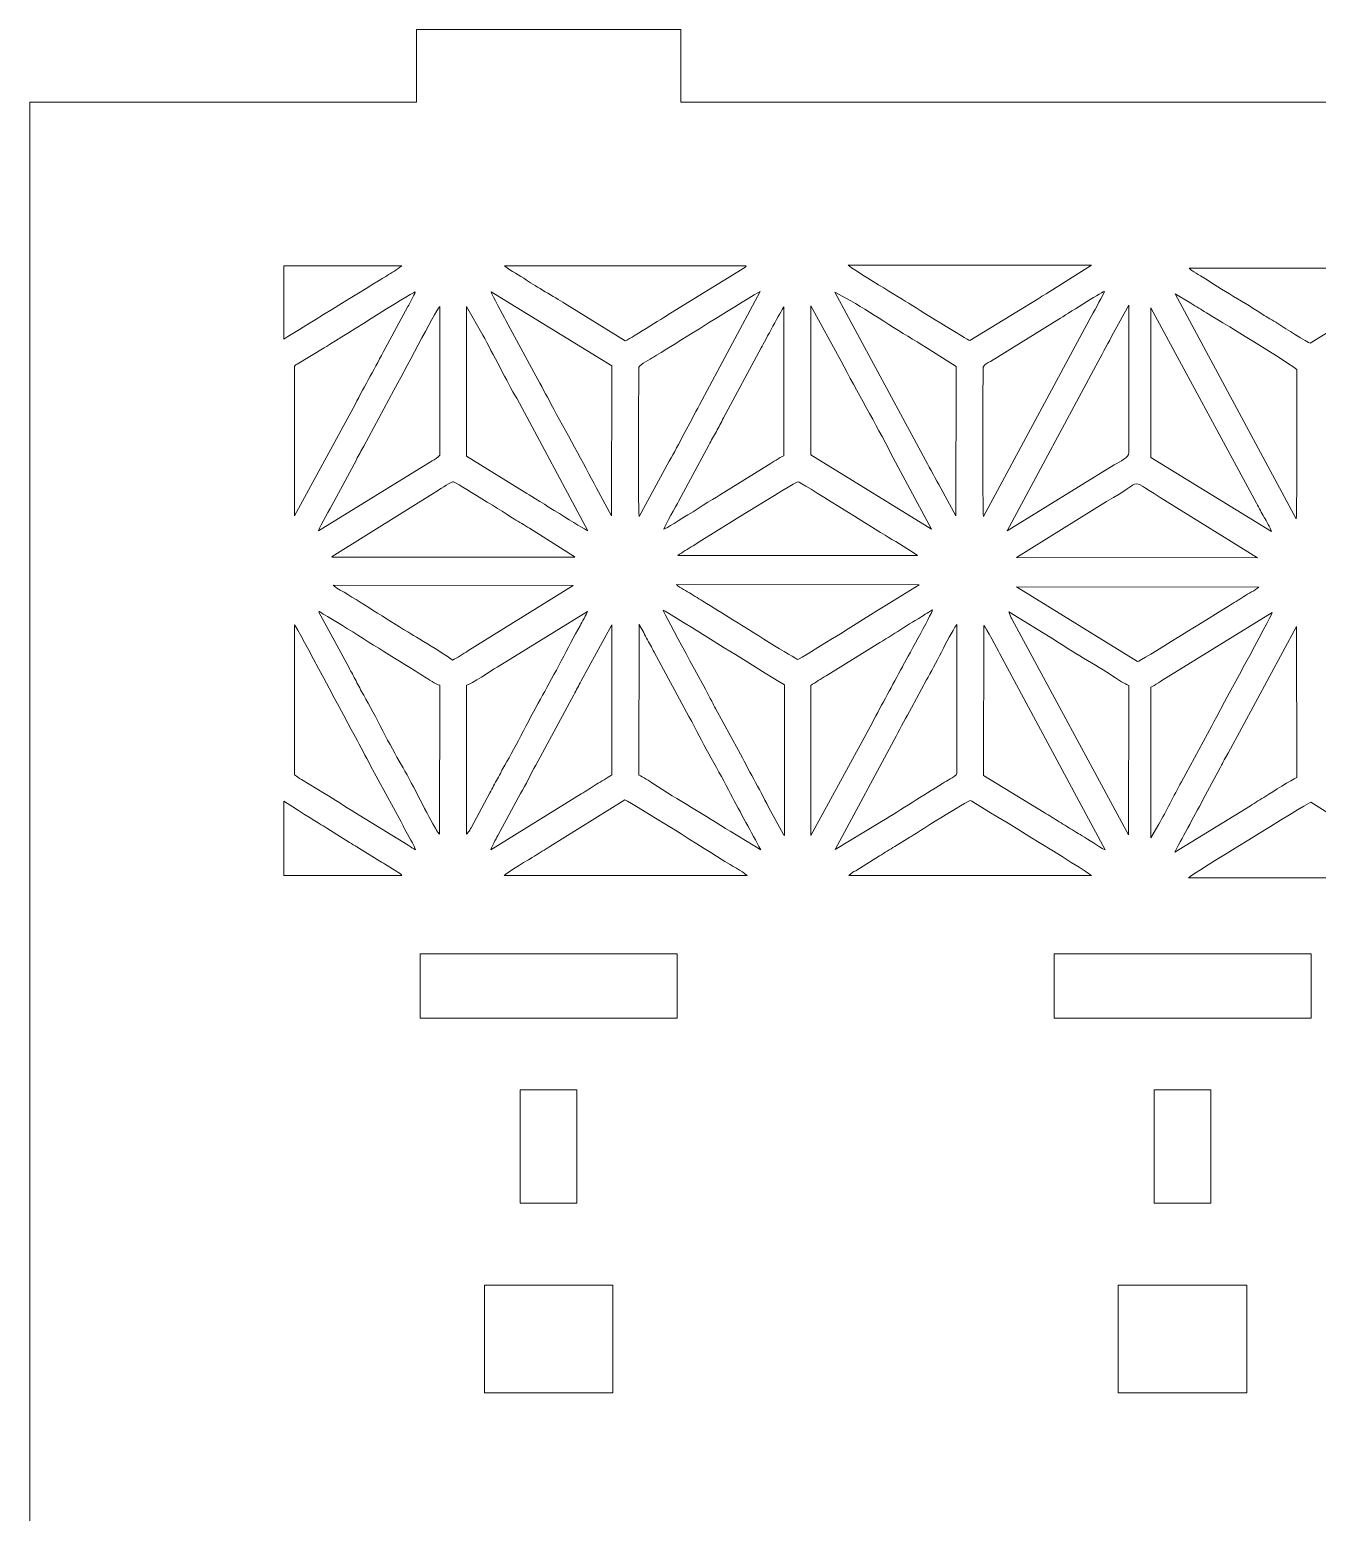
# Model space of a CAD drawing. Header units: inches. Extents: x -60.4 to -14.9, y -20.3 to 14.1.
# Drawn here: x -27.255 to -24.75, y 8.02 to 10.905 of the extents above; entities that cross this region are included whole.
import ezdxf

# ---------------------------------------------------------------- set-up
doc = ezdxf.new("R2010")
doc.units = ezdxf.units.IN
doc.header["$MEASUREMENT"] = 0
doc.layers.add('Master Desktop', color=7, linetype='Continuous', plot=False)

msp = doc.modelspace()

# ---------------------------------------------------------------- linework, layer by layer
at = {"layer": 'Master Desktop', "lineweight": 9}
msp.add_open_spline([(-25.9882, 10.7638), (-25.9882, 10.7638), (-25.9882, 10.9047), (-25.9882, 10.9047), (-25.9882, 10.9047), (-25.9882, 10.9047), (-26.5023, 10.9047), (-26.5023, 10.9047), (-26.5023, 10.9047), (-26.5023, 10.9047), (-26.5023, 10.7638), (-26.5023, 10.7638)], degree=3, knots=[0, 0, 0, 0, 0.25, 0.25, 0.25, 0.25, 0.5, 0.5, 0.5, 0.5, 1, 1, 1, 1], dxfattribs=at)
at = {"layer": 'Master Desktop', "lineweight": 18}
msp.add_open_spline([(-27.2548, -11.68), (-27.2548, -11.68), (-27.2548, 10.7638), (-27.2548, 10.7638)], degree=3, dxfattribs=at)
at = {"layer": 'Master Desktop', "lineweight": 9}
for points in [[(-27.2548, 10.7638), (-27.2548, 10.7638), (-26.5023, 10.7638), (-26.5023, 10.7638)], [(-25.9882, 10.7638), (-25.9882, 10.7638), (-22.5117, 10.7638), (-22.5117, 10.7638)]]:
    msp.add_open_spline(points, degree=3, dxfattribs=at)
at = {"layer": 'Master Desktop', "color": 5, "lineweight": 9}
for points in [[(-26.7605, 10.3027), (-26.7605, 10.3027), (-26.7605, 10.4448), (-26.7605, 10.4448)], [(-26.7605, 9.4033), (-26.7605, 9.4033), (-26.7605, 9.2588), (-26.7605, 9.2588)]]:
    msp.add_open_spline(points, degree=3, dxfattribs=at)
for points, knots in [([(-26.7605, 10.4448), (-26.6448, 10.4448), (-26.5309, 10.4448), (-26.5309, 10.4448), (-26.5309, 10.4448), (-26.5401, 10.4378), (-26.5504, 10.4316), (-26.5603, 10.4257), (-26.5603, 10.4257), (-26.5603, 10.4257), (-26.728, 10.3227), (-26.7605, 10.3027)], [0, 0, 0, 0, 0.25, 0.25, 0.25, 0.25, 0.5, 0.5, 0.5, 0.5, 1, 1, 1, 1]), ([(-25.8609, 10.4449), (-25.8634, 10.4414), (-25.8642, 10.4413), (-25.8684, 10.4388), (-25.8684, 10.4388), (-25.8684, 10.4388), (-26.0081, 10.3527), (-26.0081, 10.3527), (-26.0081, 10.3527), (-26.022, 10.3444), (-26.092, 10.2992), (-26.096, 10.2994), (-26.096, 10.2994), (-26.096, 10.2994), (-26.2138, 10.3715), (-26.2138, 10.3715), (-26.2138, 10.3715), (-26.2345, 10.3855), (-26.2694, 10.4044), (-26.2883, 10.4172), (-26.2883, 10.4172), (-26.303, 10.4272), (-26.317, 10.4341), (-26.3311, 10.4448), (-26.3311, 10.4448), (-26.3311, 10.4448), (-25.8609, 10.4449), (-25.8609, 10.4449)], [0, 0, 0, 0, 0.125, 0.125, 0.125, 0.125, 0.25, 0.25, 0.25, 0.25, 0.375, 0.375, 0.375, 0.375, 0.5, 0.5, 0.5, 0.5, 0.625, 0.625, 0.625, 0.625, 0.75, 0.75, 0.75, 0.75, 1, 1, 1, 1]), ([(-25.2775, 10.3908), (-25.2836, 10.3873), (-25.2874, 10.3845), (-25.2929, 10.381), (-25.2929, 10.381), (-25.2929, 10.381), (-25.426, 10.2996), (-25.426, 10.2996), (-25.426, 10.2996), (-25.4278, 10.2996), (-25.5353, 10.3659), (-25.5447, 10.3722), (-25.5447, 10.3722), (-25.5515, 10.3768), (-25.6562, 10.4394), (-25.6622, 10.4463), (-25.6622, 10.4463), (-25.6622, 10.4463), (-25.1888, 10.4462), (-25.1888, 10.4462), (-25.1888, 10.4462), (-25.1888, 10.4462), (-25.2775, 10.3908), (-25.2775, 10.3908)], [0, 0, 0, 0, 0.142857, 0.142857, 0.142857, 0.142857, 0.285714, 0.285714, 0.285714, 0.285714, 0.428571, 0.428571, 0.428571, 0.428571, 0.571429, 0.571429, 0.571429, 0.571429, 0.714286, 0.714286, 0.714286, 0.714286, 1, 1, 1, 1]), ([(-24.5288, 10.4403), (-24.538, 10.4333), (-24.5483, 10.4272), (-24.5582, 10.4213), (-24.5582, 10.4213), (-24.5582, 10.4213), (-24.7638, 10.2949), (-24.7638, 10.2949), (-24.7638, 10.2949), (-24.7674, 10.2948), (-24.8159, 10.3256), (-24.8229, 10.3304), (-24.8229, 10.3304), (-24.8328, 10.3373), (-24.8434, 10.3423), (-24.853, 10.3487), (-24.853, 10.3487), (-24.8888, 10.3724), (-24.9377, 10.3994), (-24.9707, 10.4218), (-24.9707, 10.4218), (-24.977, 10.426), (-24.9949, 10.4348), (-24.9989, 10.4405), (-24.9989, 10.4405), (-24.9989, 10.4405), (-24.5288, 10.4403), (-24.5288, 10.4403)], [0, 0, 0, 0, 0.125, 0.125, 0.125, 0.125, 0.25, 0.25, 0.25, 0.25, 0.375, 0.375, 0.375, 0.375, 0.5, 0.5, 0.5, 0.5, 0.625, 0.625, 0.625, 0.625, 0.75, 0.75, 0.75, 0.75, 1, 1, 1, 1]), ([(-26.7397, 10.246), (-26.7397, 10.2527), (-26.7387, 10.251), (-26.7341, 10.2538), (-26.7341, 10.2538), (-26.7341, 10.2538), (-26.682, 10.2854), (-26.682, 10.2854), (-26.682, 10.2854), (-26.6633, 10.2967), (-26.5149, 10.3904), (-26.5046, 10.3946), (-26.5046, 10.3946), (-26.5066, 10.3873), (-26.5154, 10.3729), (-26.5191, 10.3659), (-26.5191, 10.3659), (-26.5191, 10.3659), (-26.5634, 10.284), (-26.5634, 10.284), (-26.5634, 10.284), (-26.5817, 10.2485), (-26.6027, 10.212), (-26.6219, 10.1755), (-26.6219, 10.1755), (-26.6219, 10.1755), (-26.7393, 9.9585), (-26.7393, 9.9585), (-26.7393, 9.9585), (-26.7393, 9.9585), (-26.7397, 10.246), (-26.7397, 10.246)], [0, 0, 0, 0, 0.111111, 0.111111, 0.111111, 0.111111, 0.222222, 0.222222, 0.222222, 0.222222, 0.333333, 0.333333, 0.333333, 0.333333, 0.444444, 0.444444, 0.444444, 0.444444, 0.555556, 0.555556, 0.555556, 0.555556, 0.666667, 0.666667, 0.666667, 0.666667, 0.777778, 0.777778, 0.777778, 0.777778, 1, 1, 1, 1]), ([(-26.1223, 10.2503), (-26.1223, 10.2503), (-26.1227, 9.9585), (-26.1227, 9.9585), (-26.1227, 9.9585), (-26.1227, 9.9585), (-26.1524, 10.0127), (-26.1524, 10.0127), (-26.1524, 10.0127), (-26.1752, 10.0586), (-26.2136, 10.1252), (-26.24, 10.1755), (-26.24, 10.1755), (-26.2499, 10.1942), (-26.26, 10.2122), (-26.27, 10.2308), (-26.27, 10.2308), (-26.27, 10.2308), (-26.3287, 10.339), (-26.3287, 10.339), (-26.3287, 10.339), (-26.334, 10.3494), (-26.3554, 10.3876), (-26.3573, 10.3946), (-26.3573, 10.3946), (-26.3573, 10.3946), (-26.1223, 10.2503), (-26.1223, 10.2503)], [0, 0, 0, 0, 0.125, 0.125, 0.125, 0.125, 0.25, 0.25, 0.25, 0.25, 0.375, 0.375, 0.375, 0.375, 0.5, 0.5, 0.5, 0.5, 0.625, 0.625, 0.625, 0.625, 0.75, 0.75, 0.75, 0.75, 1, 1, 1, 1]), ([(-26.0699, 10.2478), (-26.0672, 10.2529), (-26.0468, 10.2641), (-26.041, 10.2675), (-26.041, 10.2675), (-26.0193, 10.2804), (-25.8469, 10.3891), (-25.8337, 10.395), (-25.8337, 10.395), (-25.8337, 10.395), (-25.9514, 10.1749), (-25.9514, 10.1749), (-25.9514, 10.1749), (-25.9708, 10.1405), (-25.9923, 10.0964), (-26.0104, 10.0652), (-26.0104, 10.0652), (-26.0104, 10.0652), (-26.0693, 9.957), (-26.0693, 9.957), (-26.0693, 9.957), (-26.0717, 9.9886), (-26.0699, 10.1957), (-26.0699, 10.2443), (-26.0699, 10.2443), (-26.0699, 10.2443), (-26.0699, 10.2478), (-26.0699, 10.2478)], [0, 0, 0, 0, 0.125, 0.125, 0.125, 0.125, 0.25, 0.25, 0.25, 0.25, 0.375, 0.375, 0.375, 0.375, 0.5, 0.5, 0.5, 0.5, 0.625, 0.625, 0.625, 0.625, 0.75, 0.75, 0.75, 0.75, 1, 1, 1, 1]), ([(-25.4825, 10.0126), (-25.4922, 10.031), (-25.5025, 10.0488), (-25.5118, 10.0668), (-25.5118, 10.0668), (-25.5118, 10.0668), (-25.6886, 10.394), (-25.6886, 10.394), (-25.6886, 10.394), (-25.6886, 10.394), (-25.6574, 10.3771), (-25.6574, 10.3771), (-25.6574, 10.3771), (-25.6103, 10.3486), (-25.5566, 10.3135), (-25.5106, 10.2865), (-25.5106, 10.2865), (-25.5106, 10.2865), (-25.4525, 10.2495), (-25.4525, 10.2495), (-25.4525, 10.2495), (-25.4525, 10.2495), (-25.4528, 9.9585), (-25.4528, 9.9585), (-25.4528, 9.9585), (-25.4528, 9.9585), (-25.4825, 10.0126), (-25.4825, 10.0126)], [0, 0, 0, 0, 0.125, 0.125, 0.125, 0.125, 0.25, 0.25, 0.25, 0.25, 0.375, 0.375, 0.375, 0.375, 0.5, 0.5, 0.5, 0.5, 0.625, 0.625, 0.625, 0.625, 0.75, 0.75, 0.75, 0.75, 1, 1, 1, 1]), ([(-25.4001, 10.2478), (-25.3975, 10.2539), (-25.3909, 10.2558), (-25.3859, 10.2589), (-25.3859, 10.2589), (-25.3859, 10.2589), (-25.2526, 10.3414), (-25.2526, 10.3414), (-25.2526, 10.3414), (-25.2375, 10.3503), (-25.1729, 10.3924), (-25.1638, 10.3952), (-25.1638, 10.3952), (-25.173, 10.3759), (-25.1834, 10.3588), (-25.1935, 10.3392), (-25.1935, 10.3392), (-25.1935, 10.3392), (-25.3993, 9.9571), (-25.3993, 9.9571), (-25.3993, 9.9571), (-25.4014, 9.977), (-25.4001, 10.2047), (-25.4001, 10.2443), (-25.4001, 10.2443), (-25.4001, 10.2443), (-25.4001, 10.2478), (-25.4001, 10.2478)], [0, 0, 0, 0, 0.125, 0.125, 0.125, 0.125, 0.25, 0.25, 0.25, 0.25, 0.375, 0.375, 0.375, 0.375, 0.5, 0.5, 0.5, 0.5, 0.625, 0.625, 0.625, 0.625, 0.75, 0.75, 0.75, 0.75, 1, 1, 1, 1]), ([(-25.0261, 10.3906), (-25.0261, 10.3906), (-24.9956, 10.3722), (-24.9956, 10.3722), (-24.9956, 10.3722), (-24.9906, 10.3689), (-24.9853, 10.366), (-24.98, 10.3628), (-24.98, 10.3628), (-24.9745, 10.3595), (-24.9717, 10.3571), (-24.9656, 10.3537), (-24.9656, 10.3537), (-24.9548, 10.3475), (-24.791, 10.2479), (-24.7899, 10.2433), (-24.7899, 10.2433), (-24.7895, 10.2414), (-24.7888, 9.9692), (-24.7909, 9.9526), (-24.7909, 9.9526), (-24.7909, 9.9526), (-25.0261, 10.3906), (-25.0261, 10.3906)], [0, 0, 0, 0, 0.142857, 0.142857, 0.142857, 0.142857, 0.285714, 0.285714, 0.285714, 0.285714, 0.428571, 0.428571, 0.428571, 0.428571, 0.571429, 0.571429, 0.571429, 0.571429, 0.714286, 0.714286, 0.714286, 0.714286, 1, 1, 1, 1]), ([(-26.6928, 9.9296), (-26.6895, 9.9397), (-26.6699, 9.9732), (-26.6633, 9.9859), (-26.6633, 9.9859), (-26.6633, 9.9859), (-26.6193, 10.0679), (-26.6193, 10.0679), (-26.6193, 10.0679), (-26.6145, 10.0771), (-26.6098, 10.0849), (-26.6048, 10.0943), (-26.6048, 10.0943), (-26.6048, 10.0943), (-26.5464, 10.203), (-26.5464, 10.203), (-26.5464, 10.203), (-26.5302, 10.2307), (-26.4662, 10.3567), (-26.4571, 10.3657), (-26.4571, 10.3657), (-26.4571, 10.3657), (-26.4571, 10.0766), (-26.4571, 10.0766), (-26.4571, 10.0766), (-26.4601, 10.0714), (-26.4669, 10.0688), (-26.472, 10.0655), (-26.472, 10.0655), (-26.472, 10.0655), (-26.6928, 9.9296), (-26.6928, 9.9296)], [0, 0, 0, 0, 0.111111, 0.111111, 0.111111, 0.111111, 0.222222, 0.222222, 0.222222, 0.222222, 0.333333, 0.333333, 0.333333, 0.333333, 0.444444, 0.444444, 0.444444, 0.444444, 0.555556, 0.555556, 0.555556, 0.555556, 0.666667, 0.666667, 0.666667, 0.666667, 0.777778, 0.777778, 0.777778, 0.777778, 1, 1, 1, 1]), ([(-26.4048, 10.3657), (-26.4048, 10.3657), (-26.3734, 10.3104), (-26.3734, 10.3104), (-26.3734, 10.3104), (-26.3538, 10.275), (-26.3254, 10.2182), (-26.3073, 10.1873), (-26.3073, 10.1873), (-26.3073, 10.1873), (-26.1691, 9.9296), (-26.1691, 9.9296), (-26.1691, 9.9296), (-26.1769, 9.9325), (-26.2692, 9.9912), (-26.2877, 10.0021), (-26.2877, 10.0021), (-26.2877, 10.0021), (-26.4048, 10.0748), (-26.4048, 10.0748), (-26.4048, 10.0748), (-26.4048, 10.0748), (-26.4048, 10.3657), (-26.4048, 10.3657)], [0, 0, 0, 0, 0.142857, 0.142857, 0.142857, 0.142857, 0.285714, 0.285714, 0.285714, 0.285714, 0.428571, 0.428571, 0.428571, 0.428571, 0.571429, 0.571429, 0.571429, 0.571429, 0.714286, 0.714286, 0.714286, 0.714286, 1, 1, 1, 1]), ([(-26.0209, 9.9328), (-26.0179, 9.9419), (-25.9978, 9.977), (-25.9918, 9.9876), (-25.9918, 9.9876), (-25.9918, 9.9876), (-25.9336, 10.0964), (-25.9336, 10.0964), (-25.9336, 10.0964), (-25.9287, 10.1056), (-25.9241, 10.1137), (-25.9189, 10.1227), (-25.9189, 10.1227), (-25.9139, 10.1314), (-25.91, 10.1399), (-25.9048, 10.1495), (-25.9048, 10.1495), (-25.9048, 10.1495), (-25.8315, 10.2858), (-25.8315, 10.2858), (-25.8315, 10.2858), (-25.8241, 10.2988), (-25.7931, 10.3588), (-25.7874, 10.365), (-25.7874, 10.365), (-25.7874, 10.365), (-25.7874, 10.0756), (-25.7874, 10.0756), (-25.7874, 10.0756), (-25.7961, 10.0716), (-25.8094, 10.0633), (-25.8176, 10.0578), (-25.8176, 10.0578), (-25.8176, 10.0578), (-25.9044, 10.004), (-25.9044, 10.004), (-25.9044, 10.004), (-25.9162, 9.9972), (-26.0136, 9.9351), (-26.0209, 9.9328)], [0, 0, 0, 0, 0.090909, 0.090909, 0.090909, 0.090909, 0.181818, 0.181818, 0.181818, 0.181818, 0.272727, 0.272727, 0.272727, 0.272727, 0.363636, 0.363636, 0.363636, 0.363636, 0.454545, 0.454545, 0.454545, 0.454545, 0.545455, 0.545455, 0.545455, 0.545455, 0.636364, 0.636364, 0.636364, 0.636364, 0.727273, 0.727273, 0.727273, 0.727273, 0.818182, 0.818182, 0.818182, 0.818182, 1, 1, 1, 1]), ([(-25.7348, 10.3673), (-25.7348, 10.3673), (-25.6761, 10.2594), (-25.6761, 10.2594), (-25.6761, 10.2594), (-25.6457, 10.2012), (-25.6087, 10.1372), (-25.5792, 10.0801), (-25.5792, 10.0801), (-25.5792, 10.0801), (-25.5002, 9.9325), (-25.5002, 9.9325), (-25.5002, 9.9325), (-25.5002, 9.9325), (-25.735, 10.0776), (-25.735, 10.0776), (-25.735, 10.0776), (-25.735, 10.0776), (-25.7348, 10.3673), (-25.7348, 10.3673)], [0, 0, 0, 0, 0.166667, 0.166667, 0.166667, 0.166667, 0.333333, 0.333333, 0.333333, 0.333333, 0.5, 0.5, 0.5, 0.5, 0.666667, 0.666667, 0.666667, 0.666667, 1, 1, 1, 1]), ([(-25.1759, 10.2592), (-25.1661, 10.2774), (-25.1561, 10.2959), (-25.1463, 10.3147), (-25.1463, 10.3147), (-25.1463, 10.3147), (-25.1167, 10.3685), (-25.1167, 10.3685), (-25.1167, 10.3685), (-25.1167, 10.3685), (-25.1163, 10.0818), (-25.1163, 10.0818), (-25.1163, 10.0818), (-25.1163, 10.071), (-25.1328, 10.0653), (-25.1447, 10.0581), (-25.1447, 10.0581), (-25.1447, 10.0581), (-25.3531, 9.9297), (-25.3531, 9.9297), (-25.3531, 9.9297), (-25.3531, 9.9297), (-25.1759, 10.2592), (-25.1759, 10.2592)], [0, 0, 0, 0, 0.142857, 0.142857, 0.142857, 0.142857, 0.285714, 0.285714, 0.285714, 0.285714, 0.428571, 0.428571, 0.428571, 0.428571, 0.571429, 0.571429, 0.571429, 0.571429, 0.714286, 0.714286, 0.714286, 0.714286, 1, 1, 1, 1]), ([(-25.0737, 10.3633), (-25.0737, 10.3633), (-24.868, 9.9832), (-24.868, 9.9832), (-24.868, 9.9832), (-24.8625, 9.9733), (-24.8586, 9.9647), (-24.853, 9.9556), (-24.853, 9.9556), (-24.8489, 9.9488), (-24.8413, 9.9353), (-24.839, 9.9283), (-24.839, 9.9283), (-24.839, 9.9283), (-25.0737, 10.072), (-25.0737, 10.072), (-25.0737, 10.072), (-25.0737, 10.072), (-25.0737, 10.3633), (-25.0737, 10.3633)], [0, 0, 0, 0, 0.166667, 0.166667, 0.166667, 0.166667, 0.333333, 0.333333, 0.333333, 0.333333, 0.5, 0.5, 0.5, 0.5, 0.666667, 0.666667, 0.666667, 0.666667, 1, 1, 1, 1]), ([(-26.6672, 9.8785), (-26.6668, 9.8789), (-26.6664, 9.8793), (-26.6661, 9.8796), (-26.6661, 9.8796), (-26.6661, 9.8796), (-26.4596, 10.0086), (-26.4596, 10.0086), (-26.4596, 10.0086), (-26.4542, 10.0119), (-26.4343, 10.0253), (-26.4304, 10.025), (-26.4304, 10.025), (-26.4272, 10.0247), (-26.3253, 9.9608), (-26.3126, 9.9528), (-26.3126, 9.9528), (-26.3021, 9.9461), (-26.2928, 9.9413), (-26.2825, 9.9343), (-26.2825, 9.9343), (-26.2825, 9.9343), (-26.1958, 9.8796), (-26.1958, 9.8796), (-26.1958, 9.8796), (-26.1956, 9.8799), (-26.1951, 9.8789), (-26.1942, 9.8785), (-26.1942, 9.8785), (-26.1942, 9.8785), (-26.6672, 9.8785), (-26.6672, 9.8785)], [0, 0, 0, 0, 0.111111, 0.111111, 0.111111, 0.111111, 0.222222, 0.222222, 0.222222, 0.222222, 0.333333, 0.333333, 0.333333, 0.333333, 0.444444, 0.444444, 0.444444, 0.444444, 0.555556, 0.555556, 0.555556, 0.555556, 0.666667, 0.666667, 0.666667, 0.666667, 0.777778, 0.777778, 0.777778, 0.777778, 1, 1, 1, 1]), ([(-25.9937, 9.8813), (-25.9853, 9.8878), (-25.9747, 9.894), (-25.9642, 9.9004), (-25.9642, 9.9004), (-25.9457, 9.9118), (-25.7646, 10.0252), (-25.7604, 10.025), (-25.7604, 10.025), (-25.7563, 10.0249), (-25.61, 9.9323), (-25.5846, 9.9172), (-25.5846, 9.9172), (-25.5649, 9.9056), (-25.5457, 9.8937), (-25.5273, 9.8813), (-25.5273, 9.8813), (-25.5273, 9.8813), (-25.9937, 9.8813), (-25.9937, 9.8813)], [0, 0, 0, 0, 0.166667, 0.166667, 0.166667, 0.166667, 0.333333, 0.333333, 0.333333, 0.333333, 0.5, 0.5, 0.5, 0.5, 0.666667, 0.666667, 0.666667, 0.666667, 1, 1, 1, 1]), ([(-25.1597, 9.9863), (-25.0803, 10.0297), (-25.1248, 10.0351), (-25.0416, 9.9858), (-25.0416, 9.9858), (-25.0416, 9.9858), (-24.8661, 9.8769), (-24.8661, 9.8769), (-24.8661, 9.8769), (-24.8661, 9.8769), (-25.3352, 9.8773), (-25.3352, 9.8773), (-25.3352, 9.8773), (-25.3352, 9.8773), (-25.1597, 9.9863), (-25.1597, 9.9863)], [0, 0, 0, 0, 0.2, 0.2, 0.2, 0.2, 0.4, 0.4, 0.4, 0.4, 0.6, 0.6, 0.6, 0.6, 1, 1, 1, 1]), ([(-26.4323, 9.6779), (-26.436, 9.6822), (-26.5097, 9.7272), (-26.5194, 9.7329), (-26.5194, 9.7329), (-26.5618, 9.758), (-26.6119, 9.792), (-26.6506, 9.8141), (-26.6506, 9.8141), (-26.6555, 9.8169), (-26.6593, 9.8189), (-26.6641, 9.8237), (-26.6641, 9.8237), (-26.6641, 9.8237), (-26.1976, 9.8228), (-26.1976, 9.8228), (-26.1976, 9.8228), (-26.1976, 9.8228), (-26.4024, 9.6957), (-26.4024, 9.6957), (-26.4024, 9.6957), (-26.4105, 9.6905), (-26.4243, 9.6813), (-26.4323, 9.6779)], [0, 0, 0, 0, 0.142857, 0.142857, 0.142857, 0.142857, 0.285714, 0.285714, 0.285714, 0.285714, 0.428571, 0.428571, 0.428571, 0.428571, 0.571429, 0.571429, 0.571429, 0.571429, 0.714286, 0.714286, 0.714286, 0.714286, 1, 1, 1, 1]), ([(-25.5836, 9.7878), (-25.6035, 9.7764), (-25.7556, 9.6793), (-25.7603, 9.6793), (-25.7603, 9.6793), (-25.7645, 9.6793), (-25.8651, 9.7431), (-25.8792, 9.7517), (-25.8792, 9.7517), (-25.8989, 9.7637), (-25.918, 9.7755), (-25.9381, 9.788), (-25.9381, 9.788), (-25.948, 9.7942), (-25.9576, 9.7999), (-25.9679, 9.8068), (-25.9679, 9.8068), (-25.976, 9.8122), (-25.9899, 9.8184), (-25.9963, 9.825), (-25.9963, 9.825), (-25.9963, 9.825), (-25.5246, 9.8242), (-25.5246, 9.8242), (-25.5246, 9.8242), (-25.5246, 9.8242), (-25.5836, 9.7878), (-25.5836, 9.7878)], [0, 0, 0, 0, 0.125, 0.125, 0.125, 0.125, 0.25, 0.25, 0.25, 0.25, 0.375, 0.375, 0.375, 0.375, 0.5, 0.5, 0.5, 0.5, 0.625, 0.625, 0.625, 0.625, 0.75, 0.75, 0.75, 0.75, 1, 1, 1, 1]), ([(-24.8635, 9.8201), (-24.8702, 9.8137), (-24.8845, 9.8074), (-24.8929, 9.8017), (-24.8929, 9.8017), (-24.9028, 9.7949), (-24.9128, 9.789), (-24.9227, 9.783), (-24.9227, 9.783), (-24.9479, 9.7676), (-25.0958, 9.6749), (-25.0995, 9.6749), (-25.0995, 9.6749), (-25.0995, 9.6749), (-25.3352, 9.8205), (-25.3352, 9.8205), (-25.3352, 9.8205), (-25.3352, 9.8205), (-24.8635, 9.8201), (-24.8635, 9.8201)], [0, 0, 0, 0, 0.166667, 0.166667, 0.166667, 0.166667, 0.333333, 0.333333, 0.333333, 0.333333, 0.5, 0.5, 0.5, 0.5, 0.666667, 0.666667, 0.666667, 0.666667, 1, 1, 1, 1]), ([(-26.6341, 9.664), (-26.6341, 9.664), (-26.6924, 9.771), (-26.6924, 9.771), (-26.6924, 9.771), (-26.6924, 9.771), (-26.6908, 9.7723), (-26.6908, 9.7723), (-26.6908, 9.7723), (-26.6863, 9.7689), (-26.6815, 9.7663), (-26.6756, 9.7628), (-26.6756, 9.7628), (-26.6244, 9.7326), (-26.5679, 9.6949), (-26.5154, 9.6637), (-26.5154, 9.6637), (-26.5053, 9.6578), (-26.4968, 9.6516), (-26.4868, 9.6456), (-26.4868, 9.6456), (-26.4793, 9.6411), (-26.4649, 9.6308), (-26.4571, 9.6288), (-26.4571, 9.6288), (-26.4571, 9.6288), (-26.4572, 9.3389), (-26.4572, 9.3389), (-26.4572, 9.3389), (-26.4576, 9.3392), (-26.458, 9.3396), (-26.4583, 9.3399), (-26.4583, 9.3399), (-26.4583, 9.3399), (-26.461, 9.343), (-26.461, 9.343), (-26.461, 9.343), (-26.4622, 9.3447), (-26.4617, 9.3442), (-26.4628, 9.3463), (-26.4628, 9.3463), (-26.4645, 9.3491), (-26.4647, 9.3497), (-26.4666, 9.3528), (-26.4666, 9.3528), (-26.4859, 9.3855), (-26.5133, 9.4436), (-26.5321, 9.4747), (-26.5321, 9.4747), (-26.5531, 9.5095), (-26.5824, 9.5705), (-26.605, 9.6097), (-26.605, 9.6097), (-26.6105, 9.6194), (-26.6154, 9.6283), (-26.6199, 9.6373), (-26.6199, 9.6373), (-26.6248, 9.6471), (-26.6294, 9.6548), (-26.6341, 9.664)], [0, 0, 0, 0, 0.0625, 0.0625, 0.0625, 0.0625, 0.125, 0.125, 0.125, 0.125, 0.1875, 0.1875, 0.1875, 0.1875, 0.25, 0.25, 0.25, 0.25, 0.3125, 0.3125, 0.3125, 0.3125, 0.375, 0.375, 0.375, 0.375, 0.4375, 0.4375, 0.4375, 0.4375, 0.5, 0.5, 0.5, 0.5, 0.5625, 0.5625, 0.5625, 0.5625, 0.625, 0.625, 0.625, 0.625, 0.6875, 0.6875, 0.6875, 0.6875, 0.75, 0.75, 0.75, 0.75, 0.8125, 0.8125, 0.8125, 0.8125, 0.875, 0.875, 0.875, 0.875, 1, 1, 1, 1]), ([(-26.4048, 9.6288), (-26.3954, 9.6313), (-26.3573, 9.6573), (-26.3455, 9.6644), (-26.3455, 9.6644), (-26.3455, 9.6644), (-26.1698, 9.7723), (-26.1698, 9.7723), (-26.1698, 9.7723), (-26.1719, 9.7671), (-26.1804, 9.7516), (-26.1841, 9.7448), (-26.1841, 9.7448), (-26.2066, 9.7043), (-26.2349, 9.648), (-26.257, 9.6097), (-26.257, 9.6097), (-26.2794, 9.5708), (-26.3094, 9.5084), (-26.3305, 9.4736), (-26.3305, 9.4736), (-26.3362, 9.4642), (-26.3388, 9.4563), (-26.3447, 9.4469), (-26.3447, 9.4469), (-26.3507, 9.4375), (-26.354, 9.4294), (-26.3598, 9.4195), (-26.3598, 9.4195), (-26.3598, 9.4195), (-26.396, 9.3517), (-26.396, 9.3517), (-26.396, 9.3517), (-26.3975, 9.3492), (-26.3979, 9.3481), (-26.3997, 9.3451), (-26.3997, 9.3451), (-26.3997, 9.3451), (-26.4048, 9.3389), (-26.4048, 9.3389), (-26.4048, 9.3389), (-26.4048, 9.3389), (-26.4048, 9.6288), (-26.4048, 9.6288)], [0, 0, 0, 0, 0.083333, 0.083333, 0.083333, 0.083333, 0.166667, 0.166667, 0.166667, 0.166667, 0.25, 0.25, 0.25, 0.25, 0.333333, 0.333333, 0.333333, 0.333333, 0.416667, 0.416667, 0.416667, 0.416667, 0.5, 0.5, 0.5, 0.5, 0.583333, 0.583333, 0.583333, 0.583333, 0.666667, 0.666667, 0.666667, 0.666667, 0.75, 0.75, 0.75, 0.75, 0.833333, 0.833333, 0.833333, 0.833333, 1, 1, 1, 1]), ([(-25.7863, 9.3367), (-25.7866, 9.337), (-25.787, 9.3375), (-25.7872, 9.3377), (-25.7872, 9.3377), (-25.7874, 9.338), (-25.7879, 9.3385), (-25.7881, 9.3388), (-25.7881, 9.3388), (-25.7881, 9.3388), (-25.8172, 9.3918), (-25.8172, 9.3918), (-25.8172, 9.3918), (-25.8269, 9.4104), (-25.8361, 9.4284), (-25.8463, 9.4462), (-25.8463, 9.4462), (-25.8569, 9.4647), (-25.8654, 9.4832), (-25.8759, 9.5018), (-25.8759, 9.5018), (-25.8759, 9.5018), (-25.9205, 9.5834), (-25.9205, 9.5834), (-25.9205, 9.5834), (-25.9231, 9.5884), (-25.9252, 9.593), (-25.9279, 9.5982), (-25.9279, 9.5982), (-25.9386, 9.6187), (-26.0189, 9.7649), (-26.0225, 9.775), (-26.0225, 9.775), (-26.0146, 9.7721), (-25.7916, 9.6314), (-25.7861, 9.6297), (-25.7861, 9.6297), (-25.7861, 9.6297), (-25.7863, 9.3367), (-25.7863, 9.3367)], [0, 0, 0, 0, 0.090909, 0.090909, 0.090909, 0.090909, 0.181818, 0.181818, 0.181818, 0.181818, 0.272727, 0.272727, 0.272727, 0.272727, 0.363636, 0.363636, 0.363636, 0.363636, 0.454545, 0.454545, 0.454545, 0.454545, 0.545455, 0.545455, 0.545455, 0.545455, 0.636364, 0.636364, 0.636364, 0.636364, 0.727273, 0.727273, 0.727273, 0.727273, 0.818182, 0.818182, 0.818182, 0.818182, 1, 1, 1, 1]), ([(-25.7349, 9.6284), (-25.7263, 9.6351), (-25.7153, 9.6411), (-25.7054, 9.6476), (-25.7054, 9.6476), (-25.7054, 9.6476), (-25.6166, 9.7024), (-25.6166, 9.7024), (-25.6166, 9.7024), (-25.5894, 9.718), (-25.5547, 9.7419), (-25.5266, 9.7581), (-25.5266, 9.7581), (-25.5171, 9.7636), (-25.5076, 9.7705), (-25.4983, 9.7754), (-25.4983, 9.7754), (-25.5002, 9.7676), (-25.5517, 9.6751), (-25.5571, 9.6649), (-25.5571, 9.6649), (-25.5764, 9.6284), (-25.5963, 9.593), (-25.6161, 9.5552), (-25.6161, 9.5552), (-25.6161, 9.5552), (-25.735, 9.3366), (-25.735, 9.3366), (-25.735, 9.3366), (-25.735, 9.3366), (-25.7349, 9.6284), (-25.7349, 9.6284)], [0, 0, 0, 0, 0.111111, 0.111111, 0.111111, 0.111111, 0.222222, 0.222222, 0.222222, 0.222222, 0.333333, 0.333333, 0.333333, 0.333333, 0.444444, 0.444444, 0.444444, 0.444444, 0.555556, 0.555556, 0.555556, 0.555556, 0.666667, 0.666667, 0.666667, 0.666667, 0.777778, 0.777778, 0.777778, 0.777778, 1, 1, 1, 1]), ([(-25.1454, 9.6454), (-25.1371, 9.6399), (-25.1241, 9.6313), (-25.1163, 9.6283), (-25.1163, 9.6283), (-25.1163, 9.6283), (-25.1168, 9.3376), (-25.1168, 9.3376), (-25.1168, 9.3376), (-25.1168, 9.3376), (-25.3432, 9.7566), (-25.3432, 9.7566), (-25.3432, 9.7566), (-25.3446, 9.7592), (-25.3458, 9.7613), (-25.3467, 9.7632), (-25.3467, 9.7632), (-25.3467, 9.7632), (-25.3501, 9.7715), (-25.3501, 9.7715), (-25.3501, 9.7715), (-25.3501, 9.7715), (-25.2611, 9.7171), (-25.2611, 9.7171), (-25.2611, 9.7171), (-25.2281, 9.6948), (-25.1816, 9.669), (-25.1454, 9.6454)], [0, 0, 0, 0, 0.125, 0.125, 0.125, 0.125, 0.25, 0.25, 0.25, 0.25, 0.375, 0.375, 0.375, 0.375, 0.5, 0.5, 0.5, 0.5, 0.625, 0.625, 0.625, 0.625, 0.75, 0.75, 0.75, 0.75, 1, 1, 1, 1]), ([(-25.0736, 9.6252), (-25.0674, 9.6273), (-25.0509, 9.6393), (-25.0437, 9.6436), (-25.0437, 9.6436), (-25.0437, 9.6436), (-24.8373, 9.7706), (-24.8373, 9.7706), (-24.8373, 9.7706), (-24.8411, 9.7598), (-24.9384, 9.5823), (-24.9549, 9.5502), (-24.9549, 9.5502), (-24.9549, 9.5502), (-25.0142, 9.4407), (-25.0142, 9.4407), (-25.0142, 9.4407), (-25.0291, 9.4148), (-25.0438, 9.3834), (-25.0581, 9.3586), (-25.0581, 9.3586), (-25.0581, 9.3586), (-25.0737, 9.3322), (-25.0737, 9.3322), (-25.0737, 9.3322), (-25.0737, 9.3322), (-25.0736, 9.6252), (-25.0736, 9.6252)], [0, 0, 0, 0, 0.125, 0.125, 0.125, 0.125, 0.25, 0.25, 0.25, 0.25, 0.375, 0.375, 0.375, 0.375, 0.5, 0.5, 0.5, 0.5, 0.625, 0.625, 0.625, 0.625, 0.75, 0.75, 0.75, 0.75, 1, 1, 1, 1]), ([(-26.7394, 9.7462), (-26.734, 9.7399), (-26.633, 9.5492), (-26.621, 9.5279), (-26.621, 9.5279), (-26.6108, 9.5099), (-26.6018, 9.4906), (-26.5915, 9.4722), (-26.5915, 9.4722), (-26.5915, 9.4722), (-26.5321, 9.3629), (-26.5321, 9.3629), (-26.5321, 9.3629), (-26.5295, 9.3578), (-26.5274, 9.3533), (-26.5247, 9.3481), (-26.5247, 9.3481), (-26.5195, 9.3383), (-26.5058, 9.317), (-26.504, 9.3085), (-26.504, 9.3085), (-26.5091, 9.3109), (-26.5133, 9.3145), (-26.5188, 9.3178), (-26.5188, 9.3178), (-26.5188, 9.3178), (-26.6221, 9.3816), (-26.6221, 9.3816), (-26.6221, 9.3816), (-26.6425, 9.3936), (-26.6609, 9.4061), (-26.6811, 9.418), (-26.6811, 9.418), (-26.6811, 9.418), (-26.7257, 9.4453), (-26.7257, 9.4453), (-26.7257, 9.4453), (-26.7315, 9.4487), (-26.7342, 9.4516), (-26.7397, 9.4544), (-26.7397, 9.4544), (-26.7397, 9.4544), (-26.7394, 9.7462), (-26.7394, 9.7462)], [0, 0, 0, 0, 0.083333, 0.083333, 0.083333, 0.083333, 0.166667, 0.166667, 0.166667, 0.166667, 0.25, 0.25, 0.25, 0.25, 0.333333, 0.333333, 0.333333, 0.333333, 0.416667, 0.416667, 0.416667, 0.416667, 0.5, 0.5, 0.5, 0.5, 0.583333, 0.583333, 0.583333, 0.583333, 0.666667, 0.666667, 0.666667, 0.666667, 0.75, 0.75, 0.75, 0.75, 0.833333, 0.833333, 0.833333, 0.833333, 1, 1, 1, 1]), ([(-26.3579, 9.3085), (-26.3569, 9.3133), (-26.3475, 9.3299), (-26.3442, 9.3364), (-26.3442, 9.3364), (-26.3442, 9.3364), (-26.2998, 9.4181), (-26.2998, 9.4181), (-26.2998, 9.4181), (-26.2894, 9.436), (-26.2805, 9.4553), (-26.2703, 9.4737), (-26.2703, 9.4737), (-26.2703, 9.4737), (-26.1959, 9.6106), (-26.1959, 9.6106), (-26.1959, 9.6106), (-26.1912, 9.6196), (-26.1872, 9.6281), (-26.1817, 9.6374), (-26.1817, 9.6374), (-26.1817, 9.6374), (-26.1223, 9.7462), (-26.1223, 9.7462), (-26.1223, 9.7462), (-26.1223, 9.7462), (-26.1223, 9.4544), (-26.1223, 9.4544), (-26.1223, 9.4544), (-26.1279, 9.4516), (-26.1309, 9.4483), (-26.1373, 9.4448), (-26.1373, 9.4448), (-26.1418, 9.4422), (-26.1479, 9.4389), (-26.1521, 9.4362), (-26.1521, 9.4362), (-26.1628, 9.4294), (-26.1714, 9.4235), (-26.1819, 9.4174), (-26.1819, 9.4174), (-26.1819, 9.4174), (-26.3579, 9.3085), (-26.3579, 9.3085)], [0, 0, 0, 0, 0.083333, 0.083333, 0.083333, 0.083333, 0.166667, 0.166667, 0.166667, 0.166667, 0.25, 0.25, 0.25, 0.25, 0.333333, 0.333333, 0.333333, 0.333333, 0.416667, 0.416667, 0.416667, 0.416667, 0.5, 0.5, 0.5, 0.5, 0.583333, 0.583333, 0.583333, 0.583333, 0.666667, 0.666667, 0.666667, 0.666667, 0.75, 0.75, 0.75, 0.75, 0.833333, 0.833333, 0.833333, 0.833333, 1, 1, 1, 1]), ([(-26.0694, 9.7476), (-26.0642, 9.74), (-26.0598, 9.73), (-26.0547, 9.7208), (-26.0547, 9.7208), (-26.0492, 9.7109), (-26.0452, 9.703), (-26.0396, 9.6932), (-26.0396, 9.6932), (-26.0396, 9.6932), (-25.9723, 9.568), (-25.9723, 9.568), (-25.9723, 9.568), (-25.9701, 9.5637), (-25.9673, 9.5593), (-25.965, 9.5548), (-25.965, 9.5548), (-25.9443, 9.5131), (-25.9136, 9.4608), (-25.8911, 9.4175), (-25.8911, 9.4175), (-25.8724, 9.3813), (-25.8504, 9.3425), (-25.8327, 9.3087), (-25.8327, 9.3087), (-25.8327, 9.3087), (-25.8921, 9.3448), (-25.8921, 9.3448), (-25.8921, 9.3448), (-25.9394, 9.3749), (-25.9948, 9.4068), (-26.0409, 9.4369), (-26.0409, 9.4369), (-26.0498, 9.4427), (-26.0615, 9.4505), (-26.0699, 9.4541), (-26.0699, 9.4541), (-26.0699, 9.4541), (-26.0694, 9.7476), (-26.0694, 9.7476)], [0, 0, 0, 0, 0.090909, 0.090909, 0.090909, 0.090909, 0.181818, 0.181818, 0.181818, 0.181818, 0.272727, 0.272727, 0.272727, 0.272727, 0.363636, 0.363636, 0.363636, 0.363636, 0.454545, 0.454545, 0.454545, 0.454545, 0.545455, 0.545455, 0.545455, 0.545455, 0.636364, 0.636364, 0.636364, 0.636364, 0.727273, 0.727273, 0.727273, 0.727273, 0.818182, 0.818182, 0.818182, 0.818182, 1, 1, 1, 1]), ([(-25.5693, 9.5296), (-25.5601, 9.5482), (-25.5494, 9.566), (-25.5395, 9.585), (-25.5395, 9.585), (-25.5395, 9.585), (-25.5103, 9.6393), (-25.5103, 9.6393), (-25.5103, 9.6393), (-25.4931, 9.6678), (-25.4696, 9.7191), (-25.4513, 9.7473), (-25.4513, 9.7473), (-25.4513, 9.7473), (-25.4513, 9.4581), (-25.4513, 9.4581), (-25.4513, 9.4581), (-25.4513, 9.4528), (-25.4594, 9.4497), (-25.4642, 9.4466), (-25.4642, 9.4466), (-25.4695, 9.4432), (-25.4731, 9.4411), (-25.4788, 9.4378), (-25.4788, 9.4378), (-25.5179, 9.4148), (-25.5574, 9.3875), (-25.5974, 9.3641), (-25.5974, 9.3641), (-25.5974, 9.3641), (-25.6875, 9.3095), (-25.6875, 9.3095), (-25.6875, 9.3095), (-25.6875, 9.3095), (-25.5693, 9.5296), (-25.5693, 9.5296)], [0, 0, 0, 0, 0.1, 0.1, 0.1, 0.1, 0.2, 0.2, 0.2, 0.2, 0.3, 0.3, 0.3, 0.3, 0.4, 0.4, 0.4, 0.4, 0.5, 0.5, 0.5, 0.5, 0.6, 0.6, 0.6, 0.6, 0.7, 0.7, 0.7, 0.7, 0.8, 0.8, 0.8, 0.8, 1, 1, 1, 1]), ([(-25.3986, 9.7451), (-25.3938, 9.7408), (-25.3726, 9.6997), (-25.3677, 9.6901), (-25.3677, 9.6901), (-25.3677, 9.6901), (-25.1628, 9.3087), (-25.1628, 9.3087), (-25.1628, 9.3087), (-25.1764, 9.3154), (-25.1949, 9.3288), (-25.2074, 9.3361), (-25.2074, 9.3361), (-25.2133, 9.3394), (-25.2166, 9.3413), (-25.222, 9.3449), (-25.222, 9.3449), (-25.2327, 9.3519), (-25.2419, 9.357), (-25.2521, 9.3633), (-25.2521, 9.3633), (-25.262, 9.3694), (-25.2709, 9.3753), (-25.281, 9.3813), (-25.281, 9.3813), (-25.281, 9.3813), (-25.3989, 9.4536), (-25.3989, 9.4536), (-25.3989, 9.4536), (-25.3989, 9.4536), (-25.3986, 9.7451), (-25.3986, 9.7451)], [0, 0, 0, 0, 0.111111, 0.111111, 0.111111, 0.111111, 0.222222, 0.222222, 0.222222, 0.222222, 0.333333, 0.333333, 0.333333, 0.333333, 0.444444, 0.444444, 0.444444, 0.444444, 0.555556, 0.555556, 0.555556, 0.555556, 0.666667, 0.666667, 0.666667, 0.666667, 0.777778, 0.777778, 0.777778, 0.777778, 1, 1, 1, 1]), ([(-25.0271, 9.3043), (-25.0092, 9.3384), (-24.9872, 9.3773), (-24.9681, 9.4141), (-24.9681, 9.4141), (-24.9681, 9.4141), (-24.9383, 9.4695), (-24.9383, 9.4695), (-24.9383, 9.4695), (-24.933, 9.4795), (-24.9287, 9.488), (-24.9233, 9.4971), (-24.9233, 9.4971), (-24.9233, 9.4971), (-24.79, 9.7431), (-24.79, 9.7431), (-24.79, 9.7431), (-24.79, 9.7431), (-24.7899, 9.4496), (-24.7899, 9.4496), (-24.7899, 9.4496), (-24.7999, 9.4454), (-24.8364, 9.4212), (-24.8499, 9.4132), (-24.8499, 9.4132), (-24.8608, 9.4067), (-24.87, 9.4007), (-24.8799, 9.3946), (-24.8799, 9.3946), (-24.8799, 9.3946), (-25.0271, 9.3043), (-25.0271, 9.3043)], [0, 0, 0, 0, 0.111111, 0.111111, 0.111111, 0.111111, 0.222222, 0.222222, 0.222222, 0.222222, 0.333333, 0.333333, 0.333333, 0.333333, 0.444444, 0.444444, 0.444444, 0.444444, 0.555556, 0.555556, 0.555556, 0.555556, 0.666667, 0.666667, 0.666667, 0.666667, 0.777778, 0.777778, 0.777778, 0.777778, 1, 1, 1, 1]), ([(-26.3314, 9.2587), (-26.3282, 9.2636), (-26.2803, 9.292), (-26.2728, 9.2966), (-26.2728, 9.2966), (-26.2629, 9.3026), (-26.2527, 9.309), (-26.2428, 9.315), (-26.2428, 9.315), (-26.2428, 9.315), (-26.0971, 9.406), (-26.0971, 9.406), (-26.0971, 9.406), (-26.0768, 9.3957), (-25.932, 9.3052), (-25.9026, 9.2863), (-25.9026, 9.2863), (-25.8909, 9.2787), (-25.8682, 9.2674), (-25.8593, 9.2589), (-25.8593, 9.2589), (-25.8593, 9.2589), (-26.3314, 9.2587), (-26.3314, 9.2587)], [0, 0, 0, 0, 0.142857, 0.142857, 0.142857, 0.142857, 0.285714, 0.285714, 0.285714, 0.285714, 0.428571, 0.428571, 0.428571, 0.428571, 0.571429, 0.571429, 0.571429, 0.571429, 0.714286, 0.714286, 0.714286, 0.714286, 1, 1, 1, 1]), ([(-26.7605, 9.4033), (-26.7447, 9.3933), (-26.6915, 9.3597), (-26.6915, 9.3597), (-26.6915, 9.3597), (-26.6853, 9.3559), (-26.6827, 9.3547), (-26.677, 9.3508), (-26.677, 9.3508), (-26.677, 9.3508), (-26.6327, 9.3232), (-26.6327, 9.3232), (-26.6327, 9.3232), (-26.6276, 9.3197), (-26.6234, 9.3176), (-26.6181, 9.3144), (-26.6181, 9.3144), (-26.6181, 9.3144), (-26.5738, 9.2867), (-26.5738, 9.2867), (-26.5738, 9.2867), (-26.569, 9.2839), (-26.5641, 9.281), (-26.5591, 9.278), (-26.5591, 9.278), (-26.5591, 9.278), (-26.5332, 9.2618), (-26.5332, 9.2618), (-26.5332, 9.2618), (-26.5306, 9.2595), (-26.5324, 9.2617), (-26.5305, 9.2587), (-26.5305, 9.2587), (-26.5305, 9.2587), (-26.6445, 9.2587), (-26.7605, 9.2588)], [0, 0, 0, 0, 0.1, 0.1, 0.1, 0.1, 0.2, 0.2, 0.2, 0.2, 0.3, 0.3, 0.3, 0.3, 0.4, 0.4, 0.4, 0.4, 0.5, 0.5, 0.5, 0.5, 0.6, 0.6, 0.6, 0.6, 0.7, 0.7, 0.7, 0.7, 0.8, 0.8, 0.8, 0.8, 1, 1, 1, 1]), ([(-25.6533, 9.2651), (-25.6505, 9.2668), (-25.6486, 9.2675), (-25.6459, 9.2692), (-25.6459, 9.2692), (-25.6459, 9.2692), (-25.6015, 9.2967), (-25.6015, 9.2967), (-25.6015, 9.2967), (-25.5913, 9.3035), (-25.5818, 9.3092), (-25.5715, 9.3153), (-25.5715, 9.3153), (-25.5715, 9.3153), (-25.5426, 9.3331), (-25.5426, 9.3331), (-25.5426, 9.3331), (-25.536, 9.3375), (-25.4283, 9.4052), (-25.4247, 9.4049), (-25.4247, 9.4049), (-25.4241, 9.4048), (-25.1953, 9.2651), (-25.1894, 9.259), (-25.1894, 9.259), (-25.1894, 9.259), (-25.6613, 9.2586), (-25.6613, 9.2586), (-25.6613, 9.2586), (-25.6613, 9.2586), (-25.6533, 9.2651), (-25.6533, 9.2651)], [0, 0, 0, 0, 0.111111, 0.111111, 0.111111, 0.111111, 0.222222, 0.222222, 0.222222, 0.222222, 0.333333, 0.333333, 0.333333, 0.333333, 0.444444, 0.444444, 0.444444, 0.444444, 0.555556, 0.555556, 0.555556, 0.555556, 0.666667, 0.666667, 0.666667, 0.666667, 0.777778, 0.777778, 0.777778, 0.777778, 1, 1, 1, 1]), ([(-25.0006, 9.2545), (-24.994, 9.2607), (-24.7738, 9.3959), (-24.7627, 9.4016), (-24.7627, 9.4016), (-24.7627, 9.4016), (-24.6894, 9.3552), (-24.6894, 9.3552), (-24.6894, 9.3552), (-24.6832, 9.3514), (-24.6806, 9.3502), (-24.6749, 9.3464), (-24.6749, 9.3464), (-24.6749, 9.3464), (-24.6306, 9.3188), (-24.6306, 9.3188), (-24.6306, 9.3188), (-24.6255, 9.3153), (-24.6213, 9.3131), (-24.616, 9.3099), (-24.616, 9.3099), (-24.616, 9.3099), (-24.5717, 9.2823), (-24.5717, 9.2823), (-24.5717, 9.2823), (-24.5669, 9.2794), (-24.5619, 9.2765), (-24.557, 9.2735), (-24.557, 9.2735), (-24.557, 9.2735), (-24.5311, 9.2574), (-24.5311, 9.2574), (-24.5311, 9.2574), (-24.5285, 9.2551), (-24.5303, 9.2572), (-24.5284, 9.2542), (-24.5284, 9.2542), (-24.5284, 9.2542), (-25.0006, 9.2545), (-25.0006, 9.2545)], [0, 0, 0, 0, 0.090909, 0.090909, 0.090909, 0.090909, 0.181818, 0.181818, 0.181818, 0.181818, 0.272727, 0.272727, 0.272727, 0.272727, 0.363636, 0.363636, 0.363636, 0.363636, 0.454545, 0.454545, 0.454545, 0.454545, 0.545455, 0.545455, 0.545455, 0.545455, 0.636364, 0.636364, 0.636364, 0.636364, 0.727273, 0.727273, 0.727273, 0.727273, 0.818182, 0.818182, 0.818182, 0.818182, 1, 1, 1, 1]), ([(-26.4953, 9.1062), (-26.4953, 9.1062), (-25.9953, 9.1062), (-25.9953, 9.1062), (-25.9953, 9.1062), (-25.9953, 9.1062), (-25.9953, 8.9812), (-25.9953, 8.9812), (-25.9953, 8.9812), (-25.9953, 8.9812), (-26.4953, 8.9812), (-26.4953, 8.9812), (-26.4953, 8.9812), (-26.4953, 8.9812), (-26.4953, 9.1062), (-26.4953, 9.1062)], [0, 0, 0, 0, 0.2, 0.2, 0.2, 0.2, 0.4, 0.4, 0.4, 0.4, 0.6, 0.6, 0.6, 0.6, 1, 1, 1, 1]), ([(-25.2619, 9.1062), (-25.2619, 9.1062), (-24.7619, 9.1062), (-24.7619, 9.1062), (-24.7619, 9.1062), (-24.7619, 9.1062), (-24.7619, 8.9812), (-24.7619, 8.9812), (-24.7619, 8.9812), (-24.7619, 8.9812), (-25.2619, 8.9812), (-25.2619, 8.9812), (-25.2619, 8.9812), (-25.2619, 8.9812), (-25.2619, 9.1062), (-25.2619, 9.1062)], [0, 0, 0, 0, 0.2, 0.2, 0.2, 0.2, 0.4, 0.4, 0.4, 0.4, 0.6, 0.6, 0.6, 0.6, 1, 1, 1, 1]), ([(-26.3003, 8.8414), (-26.3003, 8.8414), (-26.1903, 8.8414), (-26.1903, 8.8414), (-26.1903, 8.8414), (-26.1903, 8.8414), (-26.1903, 8.6214), (-26.1903, 8.6214), (-26.1903, 8.6214), (-26.1903, 8.6214), (-26.3003, 8.6214), (-26.3003, 8.6214), (-26.3003, 8.6214), (-26.3003, 8.6214), (-26.3003, 8.8414), (-26.3003, 8.8414)], [0, 0, 0, 0, 0.2, 0.2, 0.2, 0.2, 0.4, 0.4, 0.4, 0.4, 0.6, 0.6, 0.6, 0.6, 1, 1, 1, 1]), ([(-25.0669, 8.8414), (-25.0669, 8.8414), (-24.9569, 8.8414), (-24.9569, 8.8414), (-24.9569, 8.8414), (-24.9569, 8.8414), (-24.9569, 8.6214), (-24.9569, 8.6214), (-24.9569, 8.6214), (-24.9569, 8.6214), (-25.0669, 8.6214), (-25.0669, 8.6214), (-25.0669, 8.6214), (-25.0669, 8.6214), (-25.0669, 8.8414), (-25.0669, 8.8414)], [0, 0, 0, 0, 0.2, 0.2, 0.2, 0.2, 0.4, 0.4, 0.4, 0.4, 0.6, 0.6, 0.6, 0.6, 1, 1, 1, 1]), ([(-26.3703, 8.4617), (-26.3703, 8.4617), (-26.1203, 8.4617), (-26.1203, 8.4617), (-26.1203, 8.4617), (-26.1203, 8.4617), (-26.1203, 8.2522), (-26.1203, 8.2522), (-26.1203, 8.2522), (-26.1203, 8.2522), (-26.3703, 8.2522), (-26.3703, 8.2522), (-26.3703, 8.2522), (-26.3703, 8.2522), (-26.3703, 8.4617), (-26.3703, 8.4617)], [0, 0, 0, 0, 0.2, 0.2, 0.2, 0.2, 0.4, 0.4, 0.4, 0.4, 0.6, 0.6, 0.6, 0.6, 1, 1, 1, 1]), ([(-25.1369, 8.4617), (-25.1369, 8.4617), (-24.8869, 8.4617), (-24.8869, 8.4617), (-24.8869, 8.4617), (-24.8869, 8.4617), (-24.8869, 8.2522), (-24.8869, 8.2522), (-24.8869, 8.2522), (-24.8869, 8.2522), (-25.1369, 8.2522), (-25.1369, 8.2522), (-25.1369, 8.2522), (-25.1369, 8.2522), (-25.1369, 8.4617), (-25.1369, 8.4617)], [0, 0, 0, 0, 0.2, 0.2, 0.2, 0.2, 0.4, 0.4, 0.4, 0.4, 0.6, 0.6, 0.6, 0.6, 1, 1, 1, 1])]:
    msp.add_open_spline(points, degree=3, knots=knots, dxfattribs=at)

doc.saveas('drawing.dxf')
